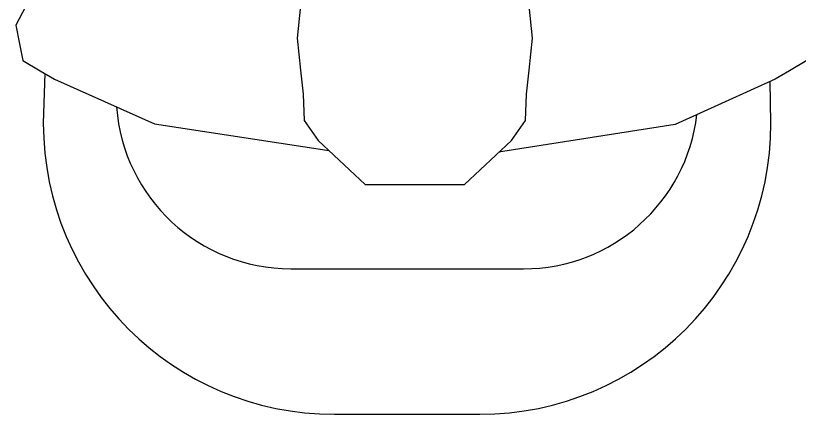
# Model space of a CAD drawing. Header units: millimetres. Extents: x -155 to 94595, y -3153 to 63413.
# Drawn here: x 91488 to 92026, y 43507 to 43781 of the extents above; entities that cross this region are included whole.
import ezdxf

# ---------------------------------------------------------------- set-up
doc = ezdxf.new("R2010")
doc.units = ezdxf.units.MM
doc.layers.add('int', color=185, linetype='Continuous')

msp = doc.modelspace()

# ---------------------------------------------------------------- linework, layer by layer
at = {"layer": 'int'}
for p, q in [((91494.863, 43787.494), (91487.938, 43774.299)), ((91683.705, 43787.702), (91681.257, 43765.45)), ((91843.139, 43765.45), (91840.691, 43787.702)), ((91487.938, 43774.299), (91490.49, 43761.537)), ((91681.257, 43765.45), (91683.705, 43743.423)), ((91840.691, 43743.423), (91843.139, 43765.45)), ((91490.49, 43761.537), (91492.787, 43750.052)), ((91492.787, 43750.052), (91504.698, 43743.067)), ((92031.609, 43750.052), (92019.698, 43743.067)), ((91504.698, 43743.067), (91514.642, 43737.385)), ((91683.705, 43743.423), (91685.54, 43726.903)), ((91838.856, 43726.903), (91840.691, 43743.423)), ((92019.698, 43743.067), (92009.754, 43737.385)), ((91508.079, 43741.259), (91506.935, 43706.989)), ((91514.642, 43737.385), (91583.351, 43706.537)), ((92009.754, 43737.385), (91941.189, 43706.219)), ((92006.935, 43706.989), (92006.415, 43735.868)), ((91685.54, 43726.903), (91686.231, 43708.913)), ((91838.165, 43708.913), (91838.856, 43726.903)), ((91583.351, 43706.537), (91583.351, 43706.537)), ((91583.351, 43706.537), (91701.866, 43688.385)), ((91686.231, 43708.913), (91695.781, 43695.12)), ((91941.189, 43706.219), (91822.758, 43687.52)), ((91828.616, 43695.12), (91838.165, 43708.913)), ((91941.189, 43706.219), (91941.189, 43706.219)), ((91695.781, 43695.12), (91728.042, 43664.856)), ((91796.354, 43664.856), (91828.616, 43695.12)), ((91701.866, 43688.385), (91703.174, 43688.184)), ((91822.758, 43687.52), (91820.06, 43687.094)), ((91728.042, 43664.856), (91728.042, 43664.856)), ((91728.042, 43664.856), (91762.198, 43664.856)), ((91762.198, 43664.856), (91796.354, 43664.856)), ((91796.354, 43664.856), (91796.354, 43664.856)), ((91676.935, 43606.989), (91836.935, 43606.989)), ((91706.935, 43506.989), (91806.935, 43506.989))]:
    msp.add_line(p, q, dxfattribs=at)
for centre, radius, start, end in [((91676.935, 43726.989), 120, 184.17464, 270), ((91836.935, 43726.989), 120, 270, 353.30773), ((91706.935, 43706.989), 200, 180, 270), ((91806.935, 43706.989), 200, 270, 360)]:
    msp.add_arc(centre, radius, start, end, dxfattribs=at)

doc.saveas('drawing.dxf')
